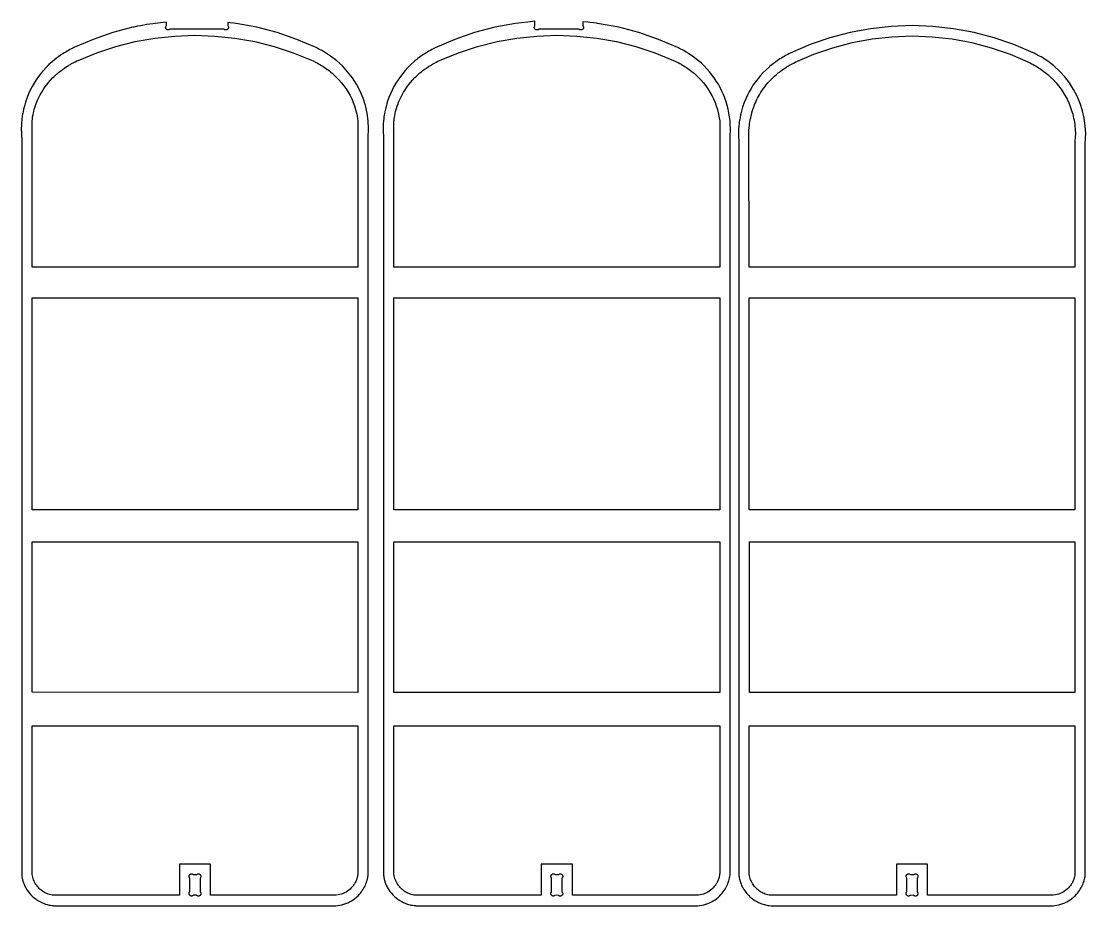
# Model space of a CAD drawing. Extents: x -1558 to 498, y -659 to 1005.
# Drawn here: x -734 to -120, y -659 to -148 of the extents above; entities that cross this region are included whole.
import ezdxf

# ---------------------------------------------------------------- set-up
doc = ezdxf.new("R2010")
doc.units = 0
doc.layers.add('SECTIONCUTEDGES', color=18, linetype='CONTINUOUS')

msp = doc.modelspace()

# ---------------------------------------------------------------- linework, layer by layer
at = {"layer": 'SECTIONCUTEDGES'}
for points in [[(-728.63, -652.38), (-727.72, -653.28), (-726.74, -654.12), (-725.72, -654.9), (-724.65, -655.61), (-723.53, -656.25), (-722.38, -656.82), (-720.94, -657.41), (-720.3, -657.63), (-719.32, -657.93), (-718.65, -658.1), (-718.21, -658.2), (-717.3, -658.37), (-716.4, -658.49), (-715.83, -658.55), (-715.36, -658.59), (-552.65, -658.59), (-551.58, -658.49), (-550.39, -658.31), (-549.21, -658.07), (-548.05, -657.75), (-546.92, -657.37), (-545.8, -656.91), (-544.72, -656.39), (-543.67, -655.81), (-542.66, -655.16), (-541.69, -654.45), (-540.76, -653.69), (-539.88, -652.87), (-539.05, -652), (-538.47, -651.32), (-537.92, -650.62), (-537.4, -649.89), (-536.92, -649.14), (-536.46, -648.37), (-536.04, -647.58), (-535.66, -646.77), (-535.31, -645.95), (-535, -645.11), (-534.73, -644.26), (-534.49, -643.4), (-534.21, -642.05), (-534.05, -641.1), (-534, -640.53), (-534, -215.29), (-533.94, -213.8), (-533.81, -211.88), (-533.78, -210.81), (-533.78, -210.17), (-534.01, -205.72), (-534.62, -201.32), (-535.62, -196.98), (-536.98, -192.74), (-538.7, -188.64), (-540.76, -184.7), (-543.16, -180.95), (-545.87, -177.42), (-548.87, -174.13), (-552.15, -171.12), (-555.67, -168.4), (-559.75, -165.79), (-560.43, -165.41), (-562.46, -164.37), (-564.13, -163.56), (-575.21, -158.8), (-586.58, -154.89), (-598.21, -151.82), (-610.18, -149.59), (-610.47, -149.55), (-611.65, -149.4), (-613.72, -149.2), (-615.09, -149.06), (-615.09, -150.82), (-615.08, -150.85), (-614.88, -151.22), (-614.74, -151.47), (-614.69, -151.61), (-614.68, -151.66), (-614.65, -151.82), (-614.65, -151.97), (-614.66, -152.08), (-614.69, -152.19), (-614.71, -152.3), (-614.75, -152.4), (-614.79, -152.5), (-614.84, -152.6), (-614.9, -152.69), (-614.97, -152.78), (-615.04, -152.87), (-615.11, -152.95), (-615.2, -153.02), (-615.28, -153.09), (-615.42, -153.17), (-615.57, -153.25), (-615.73, -153.3), (-615.89, -153.34), (-616.05, -153.36), (-616.21, -153.37), (-616.38, -153.35), (-616.53, -153.32), (-616.69, -153.27), (-616.83, -153.21), (-616.97, -153.13), (-617.17, -152.95), (-617.21, -152.93), (-648.4, -152.94), (-648.49, -153.03), (-648.6, -153.11), (-648.68, -153.17), (-648.86, -153.25), (-649.05, -153.32), (-649.24, -153.36), (-649.44, -153.37), (-649.64, -153.35), (-649.81, -153.32), (-650.01, -153.25), (-650.08, -153.22), (-650.27, -153.11), (-650.43, -152.98), (-650.59, -152.81), (-650.68, -152.68), (-650.73, -152.61), (-650.8, -152.47), (-650.86, -152.32), (-650.9, -152.17), (-650.92, -152.02), (-650.93, -151.96), (-650.93, -151.83), (-650.91, -151.7), (-650.87, -151.57), (-650.82, -151.45), (-650.59, -151.05), (-650.5, -150.86), (-650.49, -150.82), (-650.49, -148.79), (-652.42, -149.01), (-656.94, -149.57), (-658.23, -149.74), (-660.01, -149.99), (-661.79, -150.27), (-662.68, -150.42), (-664.45, -150.73), (-665.34, -150.9), (-667.1, -151.24), (-669.33, -151.71), (-669.8, -151.82), (-681.43, -154.89), (-692.8, -158.8), (-703.85, -163.54), (-704.46, -163.83), (-705.33, -164.26), (-706.12, -164.68), (-706.96, -165.13), (-707.79, -165.6), (-708.61, -166.08), (-709.42, -166.57), (-710.23, -167.08), (-711.02, -167.6), (-711.81, -168.14), (-712.59, -168.69), (-713.35, -169.25), (-714.11, -169.82), (-714.86, -170.41), (-716.28, -171.58), (-716.5, -171.78), (-718.26, -173.37), (-719.89, -174.98), (-721.44, -176.67), (-722.91, -178.42), (-724.31, -180.23), (-725.62, -182.11), (-726.85, -184.04), (-727.98, -186.03), (-729.03, -188.06), (-729.99, -190.14), (-730.85, -192.26), (-731.79, -194.94), (-732.27, -196.52), (-732.66, -197.97), (-732.92, -199.05), (-733.23, -200.51), (-733.4, -201.41), (-733.49, -201.94), (-733.67, -203), (-733.74, -203.54), (-733.88, -204.6), (-734, -205.68), (-734.09, -206.75), (-734.13, -207.29), (-734.2, -208.67), (-734.23, -209.78), (-734.22, -211.22), (-734.2, -211.83), (-734.14, -212.85), (-734.08, -213.67), (-734.02, -215.09), (-734.01, -215.5), (-733.99, -640.8), (-733.94, -641.25), (-733.85, -641.88), (-733.77, -642.38), (-733.68, -642.88), (-733.57, -643.37), (-733.44, -643.86), (-733.31, -644.35), (-733.16, -644.84), (-733, -645.32), (-732.82, -645.8), (-732.64, -646.27), (-732.44, -646.73), (-732.22, -647.2), (-731.78, -648.06), (-731.68, -648.25), (-731.02, -649.35), (-730.29, -650.41), (-729.49, -651.42)], [(-518.87, -653.28), (-517.9, -654.12), (-516.88, -654.9), (-515.8, -655.61), (-514.69, -656.25), (-513.54, -656.82), (-512.28, -657.34), (-511.94, -657.46), (-511.39, -657.65), (-510.59, -657.9), (-509.81, -658.1), (-509.36, -658.2), (-508.46, -658.37), (-507.55, -658.49), (-506.99, -658.55), (-506.52, -658.59), (-343.8, -658.59), (-342.73, -658.49), (-341.54, -658.31), (-340.37, -658.07), (-339.21, -657.75), (-338.07, -657.37), (-336.96, -656.91), (-335.88, -656.39), (-334.83, -655.81), (-333.81, -655.16), (-332.84, -654.45), (-331.92, -653.69), (-331.04, -652.87), (-330.21, -652), (-329.63, -651.32), (-329.08, -650.62), (-328.56, -649.89), (-328.07, -649.14), (-327.62, -648.37), (-327.2, -647.58), (-326.82, -646.77), (-326.47, -645.95), (-326.16, -645.11), (-325.89, -644.26), (-325.65, -643.4), (-325.43, -642.41), (-325.3, -641.69), (-325.18, -640.91), (-325.16, -640.53), (-325.16, -215.5), (-325.12, -214.17), (-325.08, -213.5), (-324.96, -211.95), (-324.95, -211.72), (-324.93, -210.61), (-324.93, -210.17), (-325, -207.94), (-325.17, -205.72), (-325.43, -203.51), (-325.78, -201.32), (-326.23, -199.14), (-326.77, -196.98), (-327.41, -194.84), (-328.13, -192.74), (-328.95, -190.67), (-329.85, -188.64), (-330.84, -186.64), (-331.92, -184.7), (-333.08, -182.8), (-334.32, -180.95), (-335.63, -179.15), (-337.03, -177.42), (-338.49, -175.74), (-340.03, -174.13), (-341.64, -172.59), (-343.3, -171.12), (-345.04, -169.72), (-346.83, -168.4), (-348.87, -167.03), (-349.5, -166.64), (-350.45, -166.07), (-351.93, -165.23), (-354.35, -164), (-355.31, -163.54), (-366.36, -158.8), (-377.74, -154.89), (-389.37, -151.82), (-401.63, -149.55), (-402.29, -149.45), (-403.81, -149.28), (-406.09, -149.04), (-407.3, -148.92), (-410.15, -148.62), (-410.13, -150.86), (-410.03, -151.06), (-409.85, -151.38), (-409.76, -151.55), (-409.72, -151.74), (-409.71, -151.93), (-409.72, -152.09), (-409.76, -152.24), (-409.78, -152.32), (-409.83, -152.47), (-409.91, -152.61), (-409.99, -152.74), (-410.13, -152.91), (-410.42, -153.13), (-410.63, -153.24), (-410.69, -153.27), (-410.9, -153.33), (-411.11, -153.36), (-411.32, -153.36), (-411.65, -153.3), (-411.77, -153.26), (-411.99, -153.15), (-412.14, -153.04), (-412.24, -152.94), (-412.27, -152.93), (-435.63, -152.93), (-435.67, -152.95), (-435.8, -153.08), (-435.99, -153.2), (-436.14, -153.26), (-436.29, -153.31), (-436.37, -153.33), (-436.52, -153.35), (-436.68, -153.36), (-436.84, -153.35), (-437.01, -153.32), (-437.16, -153.28), (-437.32, -153.22), (-437.46, -153.14), (-437.53, -153.1), (-437.74, -152.93), (-437.89, -152.77), (-437.92, -152.72), (-438.03, -152.53), (-438.11, -152.33), (-438.16, -152.12), (-438.18, -151.91), (-438.18, -151.85), (-438.15, -151.66), (-437.99, -151.29), (-437.84, -151.04), (-437.74, -150.82), (-437.74, -148.35), (-441.86, -148.78), (-445.58, -149.15), (-449.05, -149.6), (-460.96, -151.82), (-472.58, -154.89), (-483.96, -158.8), (-495.31, -163.68), (-496.03, -164.03), (-497.28, -164.68), (-498.12, -165.13), (-498.94, -165.6), (-499.77, -166.08), (-500.58, -166.57), (-501.38, -167.08), (-502.18, -167.6), (-502.97, -168.14), (-503.74, -168.69), (-504.51, -169.25), (-505.27, -169.82), (-506.02, -170.41), (-507, -171.21), (-507.72, -171.83), (-509.42, -173.37), (-511.04, -174.98), (-512.59, -176.67), (-514.07, -178.42), (-515.46, -180.23), (-516.77, -182.11), (-518, -184.04), (-519.14, -186.03), (-520.19, -188.06), (-521.15, -190.14), (-522.01, -192.26), (-522.78, -194.42), (-523.22, -195.82), (-523.53, -196.88), (-523.9, -198.33), (-524.07, -199.05), (-524.39, -200.51), (-524.56, -201.41), (-524.74, -202.47), (-524.9, -203.54), (-525.04, -204.6), (-525.15, -205.68), (-525.2, -206.21), (-525.29, -207.29), (-525.36, -208.67), (-525.38, -209.22), (-525.39, -210.81), (-525.38, -211.43), (-525.31, -212.65), (-525.2, -214.28), (-525.18, -214.89), (-525.16, -215.5), (-525.16, -640.67), (-525.12, -641.02), (-525.06, -641.56), (-524.93, -642.38), (-524.83, -642.88), (-524.72, -643.37), (-524.6, -643.86), (-524.46, -644.35), (-524.32, -644.84), (-524.15, -645.32), (-523.98, -645.8), (-523.79, -646.27), (-523.59, -646.73), (-523.38, -647.2), (-523.11, -647.74), (-522.84, -648.25), (-522.17, -649.35), (-521.44, -650.41), (-520.65, -651.42), (-519.79, -652.38)], [(-312.99, -654), (-312.29, -654.55), (-311.56, -655.08), (-310.81, -655.57), (-310.04, -656.03), (-309.4, -656.37), (-308.75, -656.7), (-308.09, -657), (-307.42, -657.27), (-306.75, -657.52), (-306.06, -657.75), (-305.37, -657.95), (-304.68, -658.12), (-303.98, -658.27), (-303.28, -658.39), (-302.57, -658.49), (-301.5, -658.58), (-138.76, -658.59), (-137.69, -658.49), (-136.5, -658.31), (-135.32, -658.07), (-134.16, -657.75), (-133.02, -657.37), (-131.91, -656.91), (-130.83, -656.39), (-129.78, -655.81), (-128.77, -655.16), (-127.8, -654.45), (-126.87, -653.69), (-125.99, -652.87), (-125.16, -652), (-124.58, -651.32), (-124.03, -650.62), (-123.51, -649.89), (-123.02, -649.14), (-122.57, -648.37), (-122.15, -647.58), (-121.77, -646.77), (-121.42, -645.95), (-121.11, -645.11), (-120.84, -644.26), (-120.6, -643.4), (-120.38, -642.41), (-120.27, -641.81), (-120.14, -640.96), (-120.11, -640.53), (-120.11, -218.28), (-120.05, -216.79), (-119.92, -214.87), (-119.89, -213.81), (-119.89, -213.16), (-120.12, -208.72), (-120.73, -204.31), (-121.73, -199.97), (-123.09, -195.73), (-124.81, -191.63), (-126.87, -187.69), (-129.27, -183.94), (-131.98, -180.41), (-134.98, -177.13), (-138.26, -174.12), (-141.78, -171.4), (-145.61, -168.94), (-146.54, -168.41), (-147.69, -167.8), (-149.73, -166.79), (-150.27, -166.54), (-161.32, -161.8), (-172.69, -157.88), (-184.32, -154.81), (-196.14, -152.61), (-208.1, -151.28), (-220.11, -150.84), (-232.13, -151.28), (-244.09, -152.61), (-255.91, -154.81), (-267.54, -157.88), (-278.91, -161.8), (-290.49, -166.78), (-291.32, -167.2), (-292.23, -167.67), (-293.07, -168.12), (-293.9, -168.59), (-294.72, -169.07), (-295.53, -169.57), (-296.34, -170.07), (-297.13, -170.6), (-297.92, -171.13), (-298.7, -171.68), (-299.46, -172.24), (-300.22, -172.82), (-300.97, -173.41), (-302.32, -174.52), (-302.61, -174.77), (-304.37, -176.36), (-306, -177.98), (-307.55, -179.66), (-309.02, -181.41), (-310.42, -183.23), (-311.73, -185.1), (-312.95, -187.04), (-314.09, -189.02), (-315.14, -191.06), (-316.1, -193.14), (-316.96, -195.26), (-317.9, -197.94), (-318.38, -199.52), (-318.76, -200.96), (-319.11, -202.41), (-319.41, -203.87), (-319.6, -204.93), (-319.69, -205.46), (-319.85, -206.53), (-319.99, -207.6), (-320.11, -208.67), (-320.16, -209.21), (-320.24, -210.28), (-320.27, -210.83), (-320.33, -212.22), (-320.34, -213.81), (-320.33, -214.22), (-320.28, -215.44), (-320.18, -216.86), (-320.12, -218.29), (-320.11, -640.66), (-320.04, -641.3), (-319.96, -641.94), (-319.85, -642.57), (-319.72, -643.2), (-319.57, -643.82), (-319.39, -644.44), (-319.2, -645.05), (-318.99, -645.65), (-318.75, -646.25), (-318.5, -646.84), (-318.22, -647.42), (-317.93, -647.99), (-317.61, -648.55), (-317.14, -649.32), (-316.64, -650.06), (-316.11, -650.78), (-315.54, -651.48), (-314.95, -652.15), (-314.32, -652.79), (-313.67, -653.41)], [(-728.02, -290.13), (-728.01, -205.94), (-727.85, -204.62), (-727.67, -203.45), (-727.45, -202.28), (-727.2, -201.12), (-727.02, -200.35), (-726.73, -199.25), (-726.4, -198.15), (-725.58, -195.77), (-724.81, -193.88), (-724.09, -192.32), (-723.31, -190.79), (-722.46, -189.29), (-721.55, -187.82), (-720.58, -186.39), (-719.56, -184.99), (-718.47, -183.64), (-717.33, -182.33), (-716.13, -181.06), (-715.27, -180.21), (-715.01, -179.96), (-713.86, -178.9), (-713.17, -178.3), (-712.47, -177.72), (-711.43, -176.89), (-710.37, -176.09), (-709.29, -175.32), (-708.09, -174.51), (-707.62, -174.21), (-706.9, -173.76), (-705.69, -173.04), (-705.19, -172.76), (-703.94, -172.09), (-703.19, -171.7), (-702.21, -171.23), (-701.45, -170.88), (-690.64, -166.47), (-679.69, -162.89), (-668.49, -160.08), (-657.1, -158.07), (-645.58, -156.85), (-634, -156.45), (-622.43, -156.85), (-610.91, -158.07), (-599.52, -160.08), (-588.32, -162.89), (-577.37, -166.47), (-565.79, -171.23), (-564.42, -171.91), (-563.47, -172.41), (-562.64, -172.86), (-561.83, -173.33), (-561.02, -173.82), (-560.22, -174.32), (-559.43, -174.83), (-558.66, -175.35), (-557.9, -175.89), (-557.15, -176.45), (-556.42, -177.01), (-555.69, -177.59), (-554.88, -178.27), (-554.07, -178.98), (-552.4, -180.53), (-550.86, -182.14), (-549.4, -183.81), (-548.03, -185.56), (-546.76, -187.37), (-545.58, -189.24), (-544.51, -191.16), (-543.54, -193.13), (-542.68, -195.15), (-541.92, -197.2), (-541.28, -199.29), (-540.62, -201.97), (-540.45, -202.81), (-540.18, -204.45), (-539.98, -206.06), (-539.98, -290.13)], [(-519.18, -290.13), (-519.18, -206.02), (-519.11, -205.43), (-518.95, -204.23), (-518.89, -203.84), (-518.68, -202.67), (-518.45, -201.5), (-518.18, -200.35), (-517.88, -199.25), (-517.56, -198.15), (-517.47, -197.88), (-516.74, -195.77), (-516.62, -195.46), (-515.97, -193.88), (-515.25, -192.32), (-514.47, -190.79), (-513.62, -189.29), (-512.71, -187.82), (-511.74, -186.39), (-510.71, -184.99), (-509.63, -183.64), (-508.48, -182.33), (-507.09, -180.86), (-506.17, -179.96), (-505.19, -179.06), (-504.15, -178.15), (-503.28, -177.44), (-502.24, -176.62), (-501.17, -175.83), (-500.45, -175.32), (-499.25, -174.51), (-498.77, -174.21), (-498.05, -173.76), (-496.84, -173.04), (-496.1, -172.63), (-494.85, -171.96), (-493.83, -171.45), (-492.85, -170.99), (-481.8, -166.47), (-470.84, -162.89), (-459.64, -160.08), (-448.25, -158.07), (-436.74, -156.85), (-425.16, -156.45), (-413.58, -156.85), (-402.07, -158.07), (-390.68, -160.08), (-379.48, -162.89), (-368.52, -166.47), (-357.72, -170.88), (-357.27, -171.08), (-356.45, -171.47), (-355.7, -171.84), (-355.04, -172.19), (-354.21, -172.63), (-353.39, -173.09), (-352.58, -173.57), (-351.78, -174.06), (-350.98, -174.57), (-350.2, -175.09), (-349.44, -175.62), (-348.68, -176.17), (-347.94, -176.73), (-347.21, -177.3), (-346.48, -177.89), (-345.94, -178.35), (-345.19, -179), (-343.56, -180.53), (-342.01, -182.14), (-340.56, -183.81), (-339.19, -185.56), (-337.91, -187.37), (-336.74, -189.24), (-335.67, -191.16), (-334.7, -193.13), (-333.83, -195.15), (-333.08, -197.2), (-332.43, -199.29), (-331.77, -201.97), (-331.55, -203.09), (-331.37, -204.22), (-331.3, -204.68), (-331.14, -206.02), (-331.14, -290.13)], [(-314.13, -290.13), (-314.37, -213.38), (-314.35, -212.58), (-314.29, -211.46), (-314.12, -209.47), (-314.03, -208.66), (-313.88, -207.5), (-313.7, -206.33), (-313.49, -205.17), (-313.26, -204.02), (-313.01, -202.87), (-312.87, -202.3), (-312.61, -201.3), (-312.32, -200.3), (-312.01, -199.31), (-311.68, -198.33), (-311.33, -197.35), (-310.96, -196.38), (-310.56, -195.43), (-310.14, -194.48), (-309.7, -193.54), (-309.23, -192.61), (-308.75, -191.7), (-308.24, -190.79), (-307.52, -189.59), (-306.77, -188.41), (-305.97, -187.25), (-305.15, -186.12), (-304.28, -185.01), (-303.38, -183.94), (-302.45, -182.89), (-301.49, -181.87), (-300.49, -180.88), (-299.47, -179.93), (-298.41, -179), (-297.33, -178.12), (-296.7, -177.63), (-296.07, -177.15), (-295.44, -176.68), (-294.79, -176.23), (-294.14, -175.78), (-293.48, -175.34), (-292.82, -174.92), (-292.14, -174.5), (-291.46, -174.09), (-290.78, -173.7), (-290.09, -173.31), (-288.62, -172.54), (-287.55, -172.02), (-276.75, -167.38), (-265.8, -163.61), (-254.6, -160.66), (-243.21, -158.54), (-231.69, -157.26), (-220.11, -156.83), (-208.54, -157.26), (-197.02, -158.54), (-185.63, -160.66), (-174.43, -163.61), (-163.48, -167.38), (-152.03, -172.32), (-151.08, -172.81), (-150.41, -173.17), (-149.58, -173.63), (-148.75, -174.11), (-147.94, -174.6), (-147.13, -175.11), (-146.34, -175.63), (-145.56, -176.17), (-144.78, -176.73), (-144.02, -177.29), (-143.27, -177.88), (-142.53, -178.48), (-141.8, -179.09), (-140.36, -180.37), (-140.14, -180.57), (-138.51, -182.18), (-136.97, -183.87), (-135.51, -185.64), (-134.14, -187.47), (-132.87, -189.38), (-131.69, -191.34), (-130.62, -193.37), (-129.65, -195.44), (-128.79, -197.56), (-128.03, -199.73), (-127.39, -201.92), (-126.85, -204.15), (-126.6, -205.39), (-126.39, -206.67), (-126.25, -207.66), (-126.09, -208.98), (-125.98, -210.25), (-125.9, -211.64), (-125.87, -212.47), (-125.86, -213.76), (-125.88, -214.88), (-126.07, -217.83), (-126.09, -218.49), (-126.09, -290.13)], [(-728.02, -430.22), (-728.02, -307.96), (-539.98, -307.95), (-539.98, -430.23)], [(-519.18, -430.22), (-519.18, -307.95), (-331.14, -307.95), (-331.14, -430.23)], [(-314.13, -430.22), (-314.13, -307.95), (-126.09, -307.95), (-126.09, -430.22)], [(-728.02, -535.48), (-728.02, -448.71), (-539.98, -448.71), (-539.98, -535.49)], [(-519.18, -535.49), (-519.18, -448.71), (-331.14, -448.71), (-331.14, -535.49)], [(-314.02, -535.49), (-314.02, -448.71), (-126.09, -448.71), (-126.09, -535.49)], [(-723.83, -648.69), (-724.36, -648.14), (-724.87, -647.56), (-725.34, -646.96), (-725.78, -646.34), (-726.18, -645.69), (-726.55, -645.01), (-726.88, -644.32), (-727.17, -643.62), (-727.43, -642.9), (-727.64, -642.16), (-727.82, -641.42), (-727.96, -640.6), (-728.02, -640.11), (-728.02, -554.81), (-539.99, -554.82), (-539.99, -640.1), (-540.02, -640.48), (-540.09, -640.96), (-540.14, -641.31), (-540.24, -641.81), (-540.36, -642.3), (-540.49, -642.78), (-540.64, -643.27), (-540.82, -643.74), (-541.01, -644.21), (-541.21, -644.67), (-541.44, -645.12), (-541.68, -645.57), (-541.94, -646), (-542.22, -646.42), (-542.51, -646.84), (-543.11, -647.59), (-543.76, -648.31), (-544.45, -648.98), (-545.19, -649.6), (-545.97, -650.17), (-546.78, -650.68), (-547.63, -651.14), (-548.51, -651.54), (-549.41, -651.88), (-550.34, -652.16), (-551.28, -652.37), (-552.49, -652.56), (-552.84, -652.59), (-553.02, -652.6), (-625.03, -652.6), (-625.03, -634.64), (-642.98, -634.64), (-642.98, -652.6), (-715.31, -652.58), (-715.66, -652.54), (-716.49, -652.42), (-717.24, -652.27), (-717.97, -652.08), (-718.7, -651.85), (-719.41, -651.59), (-720.1, -651.28), (-720.78, -650.93), (-721.44, -650.55), (-722.07, -650.14), (-722.68, -649.69), (-723.27, -649.2)], [(-514.99, -648.69), (-515.52, -648.14), (-516.02, -647.56), (-516.5, -646.96), (-516.93, -646.34), (-517.34, -645.69), (-517.71, -645.01), (-518.04, -644.32), (-518.33, -643.62), (-518.59, -642.9), (-518.8, -642.16), (-518.98, -641.42), (-519.14, -640.46), (-519.18, -640.06), (-519.18, -554.82), (-331.14, -554.82), (-331.14, -640.1), (-331.16, -640.31), (-331.2, -640.69), (-331.3, -641.31), (-331.4, -641.81), (-331.51, -642.3), (-331.65, -642.78), (-331.8, -643.27), (-331.97, -643.74), (-332.16, -644.21), (-332.37, -644.67), (-332.6, -645.12), (-332.84, -645.57), (-333.1, -646), (-333.37, -646.42), (-333.67, -646.84), (-334.26, -647.59), (-334.91, -648.31), (-335.61, -648.98), (-336.35, -649.6), (-337.12, -650.17), (-337.94, -650.68), (-338.79, -651.14), (-339.67, -651.54), (-340.57, -651.88), (-341.49, -652.16), (-342.43, -652.37), (-343.43, -652.53), (-343.82, -652.57), (-344.17, -652.6), (-416.18, -652.6), (-416.18, -634.64), (-434.14, -634.64), (-434.14, -652.6), (-506.29, -652.59), (-506.9, -652.53), (-507.65, -652.42), (-508.39, -652.27), (-509.13, -652.08), (-509.85, -651.85), (-510.56, -651.59), (-511.26, -651.28), (-511.94, -650.93), (-512.59, -650.55), (-513.23, -650.14), (-513.84, -649.69), (-514.43, -649.2)], [(-309.38, -649.2), (-309.94, -648.69), (-310.47, -648.14), (-310.98, -647.56), (-311.45, -646.96), (-311.89, -646.34), (-312.29, -645.69), (-312.66, -645.01), (-312.99, -644.32), (-313.28, -643.62), (-313.54, -642.9), (-313.75, -642.16), (-313.93, -641.42), (-314.1, -640.43), (-314.13, -640.13), (-314.13, -554.82), (-126.09, -554.82), (-126.12, -640.4), (-126.19, -640.93), (-126.25, -641.31), (-126.35, -641.81), (-126.46, -642.3), (-126.6, -642.79), (-126.75, -643.27), (-126.93, -643.75), (-127.12, -644.21), (-127.33, -644.67), (-127.55, -645.13), (-127.79, -645.57), (-128.05, -646), (-128.33, -646.43), (-128.62, -646.84), (-129.22, -647.6), (-129.87, -648.31), (-130.56, -648.98), (-131.3, -649.6), (-132.08, -650.17), (-132.9, -650.68), (-133.74, -651.14), (-134.62, -651.54), (-135.52, -651.88), (-136.45, -652.16), (-137.39, -652.37), (-138.69, -652.57), (-139.13, -652.6), (-211.13, -652.6), (-211.13, -634.64), (-229.09, -634.64), (-229.09, -652.6), (-301.12, -652.6), (-301.73, -652.55), (-302.6, -652.42), (-303.35, -652.27), (-304.08, -652.08), (-304.81, -651.85), (-305.52, -651.59), (-306.21, -651.28), (-306.89, -650.93), (-307.55, -650.55), (-308.18, -650.14), (-308.79, -649.69)], [(-636.99, -652.6), (-637.08, -652.5), (-637.17, -652.39), (-637.24, -652.27), (-637.3, -652.15), (-637.35, -652.02), (-637.39, -651.89), (-637.41, -651.75), (-637.43, -651.55), (-637.41, -651.34), (-637.37, -651.14), (-637.34, -651.04), (-637.26, -650.85), (-637.16, -650.67), (-637.09, -650.58), (-637.01, -650.51), (-637, -650.48), (-637.01, -642.71), (-637.03, -642.66), (-637.35, -642.09), (-637.4, -641.94), (-637.43, -641.79), (-637.44, -641.63), (-637.42, -641.47), (-637.4, -641.36), (-637.38, -641.26), (-637.34, -641.15), (-637.3, -641.05), (-637.25, -640.95), (-637.19, -640.86), (-637.12, -640.77), (-637.05, -640.69), (-636.98, -640.61), (-636.89, -640.53), (-636.74, -640.42), (-636.59, -640.34), (-636.44, -640.28), (-636.28, -640.23), (-636.12, -640.2), (-635.96, -640.19), (-635.79, -640.19), (-635.64, -640.21), (-635.48, -640.25), (-635.33, -640.31), (-635.19, -640.39), (-635.05, -640.48), (-634.95, -640.57), (-634.92, -640.6), (-634.88, -640.63), (-633.04, -640.6), (-632.82, -640.49), (-632.46, -640.3), (-632.4, -640.27), (-632.27, -640.23), (-632.13, -640.2), (-631.99, -640.19), (-631.85, -640.2), (-631.72, -640.22), (-631.58, -640.26), (-631.45, -640.32), (-631.32, -640.38), (-631.21, -640.46), (-631.09, -640.55), (-630.99, -640.65), (-630.9, -640.76), (-630.82, -640.87), (-630.74, -640.99), (-630.68, -641.12), (-630.64, -641.26), (-630.6, -641.4), (-630.58, -641.54), (-630.57, -641.69), (-630.59, -641.91), (-630.64, -642.12), (-630.73, -642.37), (-630.89, -642.62), (-630.92, -642.64), (-630.98, -642.69), (-631.01, -642.73), (-631.01, -650.5), (-630.96, -650.61), (-630.66, -651.14), (-630.61, -651.28), (-630.58, -651.44), (-630.57, -651.59), (-630.58, -651.75), (-630.6, -651.86), (-630.63, -651.97), (-630.67, -652.07), (-630.71, -652.17), (-630.76, -652.27), (-630.82, -652.36), (-630.89, -652.45), (-630.96, -652.54), (-631.03, -652.62), (-631.12, -652.69), (-631.27, -652.8), (-631.42, -652.88), (-631.57, -652.95), (-631.73, -653), (-631.81, -653.01), (-631.97, -653.04), (-632.13, -653.04), (-632.21, -653.03), (-632.37, -653.01), (-632.53, -652.97), (-632.68, -652.91), (-632.82, -652.84), (-632.96, -652.75), (-633.05, -652.67), (-633.08, -652.63), (-633.11, -652.6), (-633.13, -652.6), (-634.89, -652.6), (-634.94, -652.62), (-635.32, -652.8), (-635.62, -652.96), (-635.77, -653), (-635.88, -653.02), (-635.96, -653.03), (-636.2, -653.01), (-636.41, -652.96), (-636.53, -652.91), (-636.66, -652.85), (-636.78, -652.78), (-636.89, -652.7)], [(-428.07, -652.68), (-428.17, -652.58), (-428.27, -652.47), (-428.35, -652.35), (-428.42, -652.23), (-428.48, -652.1), (-428.53, -651.97), (-428.56, -651.83), (-428.59, -651.63), (-428.59, -651.5), (-428.58, -651.37), (-428.55, -651.18), (-428.48, -650.97), (-428.37, -650.76), (-428.24, -650.58), (-428.16, -650.5), (-428.15, -650.48), (-428.16, -642.72), (-428.19, -642.65), (-428.5, -642.09), (-428.56, -641.94), (-428.59, -641.79), (-428.6, -641.63), (-428.58, -641.47), (-428.56, -641.36), (-428.53, -641.26), (-428.5, -641.15), (-428.45, -641.05), (-428.4, -640.95), (-428.34, -640.86), (-428.28, -640.77), (-428.21, -640.69), (-428.13, -640.61), (-428.05, -640.53), (-427.89, -640.42), (-427.75, -640.34), (-427.6, -640.28), (-427.52, -640.25), (-427.36, -640.21), (-427.2, -640.19), (-427.03, -640.19), (-426.87, -640.2), (-426.71, -640.23), (-426.56, -640.28), (-426.41, -640.35), (-426.27, -640.43), (-426.21, -640.48), (-426.03, -640.63), (-424.29, -640.63), (-424.22, -640.6), (-423.63, -640.28), (-423.48, -640.22), (-423.33, -640.19), (-423.18, -640.18), (-423.01, -640.2), (-422.91, -640.22), (-422.8, -640.25), (-422.69, -640.28), (-422.59, -640.33), (-422.5, -640.38), (-422.4, -640.44), (-422.31, -640.5), (-422.23, -640.57), (-422.15, -640.65), (-422.08, -640.73), (-421.96, -640.89), (-421.88, -641.03), (-421.82, -641.18), (-421.79, -641.26), (-421.75, -641.42), (-421.73, -641.58), (-421.73, -641.75), (-421.73, -641.83), (-421.76, -641.99), (-421.8, -642.14), (-421.85, -642.29), (-421.93, -642.44), (-421.97, -642.51), (-422.16, -642.73), (-422.16, -650.51), (-421.8, -651.19), (-421.75, -651.33), (-421.73, -651.49), (-421.73, -651.64), (-421.74, -651.75), (-421.76, -651.86), (-421.79, -651.97), (-421.83, -652.07), (-421.87, -652.17), (-421.92, -652.27), (-421.98, -652.36), (-422.04, -652.45), (-422.11, -652.54), (-422.19, -652.62), (-422.27, -652.69), (-422.36, -652.76), (-422.5, -652.85), (-422.65, -652.92), (-422.72, -652.95), (-422.88, -653), (-423.04, -653.03), (-423.13, -653.04), (-423.29, -653.04), (-423.45, -653.02), (-423.61, -652.99), (-423.76, -652.94), (-423.84, -652.91), (-423.98, -652.84), (-424.11, -652.75), (-424.19, -652.68), (-424.22, -652.64), (-424.27, -652.6), (-426.08, -652.61), (-426.39, -652.75), (-426.7, -652.92), (-426.83, -652.98), (-426.97, -653.01), (-427.1, -653.03), (-427.24, -653.03), (-427.38, -653.02), (-427.58, -652.96), (-427.71, -652.91), (-427.84, -652.84), (-427.96, -652.76)], [(-223.03, -652.68), (-223.13, -652.57), (-223.23, -652.46), (-223.31, -652.34), (-223.38, -652.22), (-223.44, -652.08), (-223.49, -651.94), (-223.52, -651.8), (-223.54, -651.65), (-223.54, -651.51), (-223.53, -651.36), (-223.46, -651.05), (-223.42, -650.93), (-223.31, -650.73), (-223.23, -650.61), (-223.13, -650.52), (-223.11, -650.48), (-223.14, -642.66), (-223.46, -642.01), (-223.49, -641.95), (-223.52, -641.81), (-223.54, -641.68), (-223.54, -641.54), (-223.53, -641.47), (-223.51, -641.33), (-223.47, -641.2), (-223.42, -641.07), (-223.35, -640.94), (-223.27, -640.82), (-223.18, -640.71), (-223.09, -640.61), (-222.98, -640.51), (-222.86, -640.43), (-222.74, -640.36), (-222.61, -640.3), (-222.48, -640.25), (-222.27, -640.21), (-222.04, -640.19), (-221.82, -640.2), (-221.75, -640.22), (-221.54, -640.27), (-221.3, -640.38), (-221.07, -640.55), (-221.01, -640.62), (-220.99, -640.63), (-219.2, -640.62), (-219.11, -640.58), (-218.76, -640.4), (-218.57, -640.3), (-218.44, -640.25), (-218.31, -640.21), (-218.17, -640.19), (-218.03, -640.19), (-217.9, -640.21), (-217.69, -640.26), (-217.56, -640.32), (-217.43, -640.38), (-217.31, -640.46), (-217.2, -640.55), (-217.1, -640.65), (-217.01, -640.76), (-216.92, -640.87), (-216.85, -640.99), (-216.79, -641.12), (-216.75, -641.26), (-216.7, -641.47), (-216.68, -641.69), (-216.7, -641.91), (-216.74, -642.12), (-216.84, -642.37), (-217, -642.62), (-217.11, -642.72), (-217.12, -642.75), (-217.12, -650.48), (-217.09, -650.57), (-216.77, -651.21), (-216.74, -651.28), (-216.71, -651.41), (-216.69, -651.55), (-216.69, -651.69), (-216.7, -651.82), (-216.76, -652.03), (-216.81, -652.16), (-216.88, -652.29), (-216.96, -652.41), (-217.04, -652.52), (-217.14, -652.62), (-217.25, -652.71), (-217.37, -652.8), (-217.49, -652.87), (-217.62, -652.93), (-217.75, -652.97), (-217.96, -653.02), (-218.04, -653.03), (-218.26, -653.04), (-218.48, -653.01), (-218.69, -652.95), (-218.96, -652.83), (-219.02, -652.78), (-219.16, -652.67), (-219.21, -652.61), (-219.24, -652.6), (-221.08, -652.63), (-221.67, -652.96), (-221.71, -652.97), (-221.91, -653.03), (-222.03, -653.04), (-222.19, -653.03), (-222.27, -653.02), (-222.42, -652.99), (-222.57, -652.95), (-222.71, -652.89), (-222.78, -652.85), (-222.91, -652.77)]]:
    msp.add_lwpolyline(points, close=True, dxfattribs=at)

doc.saveas('drawing.dxf')
